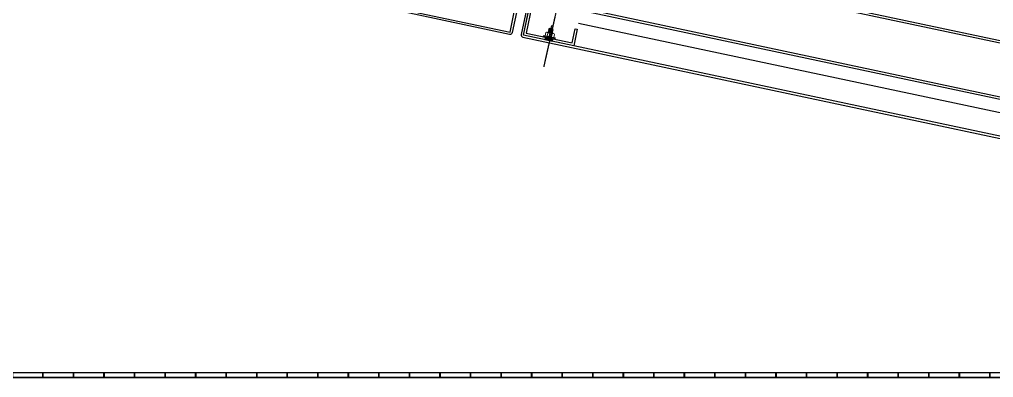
# Model space of a CAD drawing. Extents: x -3378 to 102197, y -3799 to 48702.
# Drawn here: x 88279 to 89555, y 23498 to 23966 of the extents above; entities that cross this region are included whole.
import ezdxf

# ---------------------------------------------------------------- set-up
doc = ezdxf.new("R2010")
doc.units = 0
doc.linetypes.add('CENTER', pattern=[2, 1.25, -0.25, 0.25, -0.25])
for name, color, linetype in [('11', 11, 'Continuous'), ('3', 3, 'Continuous'), ('4', 4, 'Continuous'), ('6', 6, 'Continuous'), ('BCM CL', 14, 'CENTER'), ('BCM-DIM', 54, 'Continuous'), ('BCM-EXT', 2, 'Continuous'), ('GM_SECT_15', 15, 'Continuous'), ('結構體 STRUCTURAL', 154, 'Continuous'), ('螺絲、螺栓', 4, 'Continuous'), ('視覺模型鋁擠型暫替', 4, 'Continuous'), ('金屬面材 METAL PANEL', 2, 'Continuous')]:
    doc.layers.add(name, color=color, linetype=linetype)
doc.layers.add('12', color=3, linetype='Continuous', lineweight=9)

# ---------------------------------------------------------------- blocks, each defined once
blk = doc.blocks.new('6t 矽酸鈣板')
at = {"layer": '結構體 STRUCTURAL', "ltscale": 50}
h = blk.add_hatch(dxfattribs=at)
h.set_pattern_fill('JIS_LC_20', color=256, scale=2, angle=45)
h.set_pattern_definition([(90, (-51370.39, -83265.073), (-40, 0), []), (90, (-51369.823, -83264.507), (-40, 0), [])])
h.paths.add_polyline_path([(11600, 6), (214.9, 6), (214.9, 0), (11600, 0)])
at = {"layer": '結構體 STRUCTURAL'}
blk.add_lwpolyline([(214.9, 6), (214.9, 0), (11600, 0), (11600, 6)], close=True, dxfattribs=at)
blk = doc.blocks.new('A$C19b21843')
at = {"layer": '11'}
blk.add_lwpolyline([(3.5, 4), (3, 3.5), (3.5, 3), (3, 2.5), (3.5, 2), (3, 1.5), (3.5, 1), (3.5, 0), (5, 0), (5, 15), (3.5, 15), (3.5, 14), (3, 13.5), (3.5, 13), (3, 12.5), (3.5, 12), (3, 11.5), (3.5, 11), (3, 10.5), (3.5, 10), (3, 9.5), (3.5, 9), (3, 8.5), (3.5, 8), (3, 7.5), (3.5, 7), (3, 6.5), (3.5, 6), (3, 5.5), (3.5, 5), (3, 4.5)], close=True, dxfattribs=at)
at = {"layer": '12'}
for p, q in [((5, 13.2), (9.2, 13.2)), ((9.2, 10.4), (5, 10.4)), ((9.2, 4.6), (5, 4.6)), ((9.2, 1.8), (5, 1.8)), ((10, 11.8), (10, 3.2)), ((10, 10), (10.2, 10)), ((10, 4.9), (10, 4.6)), ((10.6, 5), (10.3, 5)), ((10.5, 10.5), (10.9, 4.6)), ((10.7, 10), (11.1, 10)), ((11.5, 5), (11.1, 5)), ((11.3, 10.5), (11.8, 4.6)), ((11.6, 10), (11.9, 10)), ((12.4, 5), (12, 5)), ((12.2, 10.5), (12.6, 4.6)), ((12.5, 10), (12.8, 10)), ((13.2, 5), (12.9, 5)), ((13.1, 10.5), (13.5, 4.6)), ((13.4, 10), (13.7, 10)), ((14.1, 5), (13.8, 5)), ((14, 10.5), (14.4, 4.6)), ((14.2, 10), (14.6, 10)), ((15, 5), (14.6, 5)), ((14.8, 10.5), (15.3, 4.6))]:
    blk.add_line(p, q, dxfattribs=at)
for points in [[(10, 4.6), (10, 4.6), (10.3, 5), (10, 8.4)], [(15.1, 10), (15.5, 10), (15.5, 5.4)], [(15.5, 10), (16, 9.5), (16, 5.5), (15.5, 5)]]:
    blk.add_lwpolyline(points, dxfattribs=at)
for points in [[(10.7, 10), (10.5, 10.5), (10.2, 10), (10.6, 5), (10.9, 4.6), (11.1, 5)], [(11.6, 10), (11.3, 10.5), (11.1, 10), (11.5, 5), (11.8, 4.6), (12, 5)], [(12.5, 10), (12.2, 10.5), (11.9, 10), (12.4, 5), (12.6, 4.6), (12.9, 5)], [(13.4, 10), (13.1, 10.5), (12.8, 10), (13.2, 5), (13.5, 4.6), (13.8, 5)], [(14.2, 10), (14, 10.5), (13.7, 10), (14.1, 5), (14.4, 4.6), (14.6, 5)], [(15.1, 10), (14.8, 10.5), (14.6, 10), (15, 5), (15.3, 4.6), (15.5, 5)]]:
    blk.add_lwpolyline(points, close=True, dxfattribs=at)
for centre, radius, start, end in [((8.3, 11.8), 1.66, 300, 60), ((4.6, 7.5), 5.37, 327.686, 32.314), ((8.3, 3.2), 1.66, 300, 60)]:
    blk.add_arc(centre, radius, start, end, dxfattribs=at)
at = {"layer": '3'}
for p, q in [((0, 12), (3.3, 8.8)), ((3, 10.5), (0, 10.5)), ((0, 9.7), (3.1, 6.6)), ((0, 7.5), (3.5, 4)), ((0, 5.2), (2.7, 2.5)), ((0, 4.5), (3, 4.5)), ((0, 3), (0.5, 2.5)), ((1.8, 12.5), (3.4, 10.9))]:
    blk.add_line(p, q, dxfattribs=at)
at = {"layer": '4'}
blk.add_line((0, 7.5), (20, 7.5), dxfattribs=at)
at = {"layer": '6'}
blk.add_lwpolyline([(0, 12.5), (3, 12.5), (3.5, 12), (3, 11.5), (3.5, 11), (3, 10.5), (3.5, 10), (3, 9.5), (3.5, 9), (3, 8.5), (3.5, 8), (3, 7.5), (3.5, 7), (3, 6.5), (3.5, 6), (3, 5.5), (3.5, 5), (3, 4.5), (3.5, 4), (3, 3.5), (3.5, 3), (3, 2.5), (0, 2.5)], close=True, dxfattribs=at)

msp = doc.modelspace()

# ---------------------------------------------------------------- linework, layer by layer
at = {"layer": 'BCM CL', "ltscale": 0.5}
msp.add_line((89002.642, 24070.019, 0), (88965.42, 23904.324, 0), dxfattribs=at)
at = {"layer": 'BCM-EXT', "linetype": 'Continuous'}
msp.add_line((89011.148, 23961.439, 0), (89728.017, 23809.567, 0), dxfattribs=at)
at = {"layer": 'GM_SECT_15'}
for p, q in [((90668.398, 23701.297, 0), (89037.027, 24046.91, 0)), ((90669.02, 23704.232, 0), (89037.649, 24049.845, 0)), ((90654.098, 23633.796, 0), (89022.726, 23979.409, 0)), ((90653.476, 23630.861, 0), (89022.105, 23976.474, 0))]:
    msp.add_line(p, q, dxfattribs=at)
at = {"layer": '視覺模型鋁擠型暫替', "color": 1, "linetype": 'Continuous'}
msp.add_line((90754.403, 23498.082, 0), (86011.701, 23498.086, 0), dxfattribs=at)
at = {"layer": '金屬面材 METAL PANEL', "elevation": 0}
msp.add_lwpolyline([(88630.201, 24077.285), (88630.201, 24114.649), (88617.201, 24114.649), (88617.201, 24117.649), (88630.201, 24117.649, -0.41421356), (88633.201, 24114.649), (88633.201, 24077.285), (88722.57, 24058.352, -0.41421356), (88724.883, 24054.795), (88712.034, 23994.142), (88921.387, 23949.789), (88928.309, 23982.464, -0.41421356), (88931.866, 23984.777), (88943.605, 23982.29), (88942.984, 23979.355), (88931.244, 23981.842), (88924.322, 23949.167, -0.41421322), (88920.765, 23946.854), (88710.042, 23991.497, -0.41421356), (88708.809, 23993.394), (88721.949, 24055.417), (88632.579, 24074.35, -0.35430767)], format="xyb", close=True, dxfattribs=at)
msp.add_lwpolyline([(90081.793, 23703.952), (88938.996, 23946.059), (88945.919, 23978.733, 0.41421356), (88943.605, 23982.29), (88931.866, 23984.777), (88931.244, 23981.842), (88942.984, 23979.355), (88936.061, 23946.68, 0.41421322), (88938.374, 23943.124), (90081.172, 23701.017)], format="xyb", dxfattribs=at)
at = {"layer": '金屬面材 METAL PANEL', "linetype": 'Continuous', "elevation": 0}
msp.add_lwpolyline([(89009.49, 23953.613), (89004.931, 23932.09), (88938.996, 23946.059), (88947.825, 23987.734), (88968.174, 23983.423), (88967.552, 23980.488), (88950.138, 23984.177), (88942.553, 23948.372), (89002.617, 23935.647), (89006.555, 23954.234), (89009.49, 23953.613)], dxfattribs=at)

# ---------------------------------------------------------------- block references
at = {"layer": 'BCM-DIM', "xscale": -1, "rotation": 258.0385313193751}
msp.add_blockref('A$C19b21843', (88964.626, 23940.629, 0), dxfattribs=at)
at = {"layer": '螺絲、螺栓'}
msp.add_blockref('6t 矽酸鈣板', (86011.701, 23498.086, 0), dxfattribs=at)

doc.saveas('drawing.dxf')
